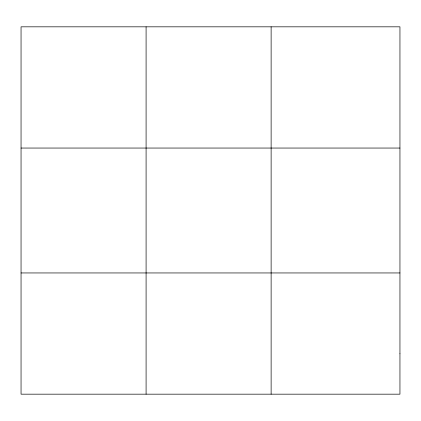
<?xml version="1.0" encoding="UTF-8"?>
<svg xmlns="http://www.w3.org/2000/svg" width="421" height="421" viewBox="0 0 421 421"><rect width="100%" height="100%" fill="white"/><g stroke="black" fill="none" stroke-linecap="round" stroke-linejoin="round"><path stroke-width="0.63" d="M146.087 394.172L146.087 26.828M271.124 394.172L271.124 26.828M21.05 148.05L399.95 148.05M21.05 272.95L399.95 272.95M399.95 353.766L399.95 394.172L21.05 394.172L21.05 26.828L399.95 26.828L399.95 353.766"/></g></svg>
